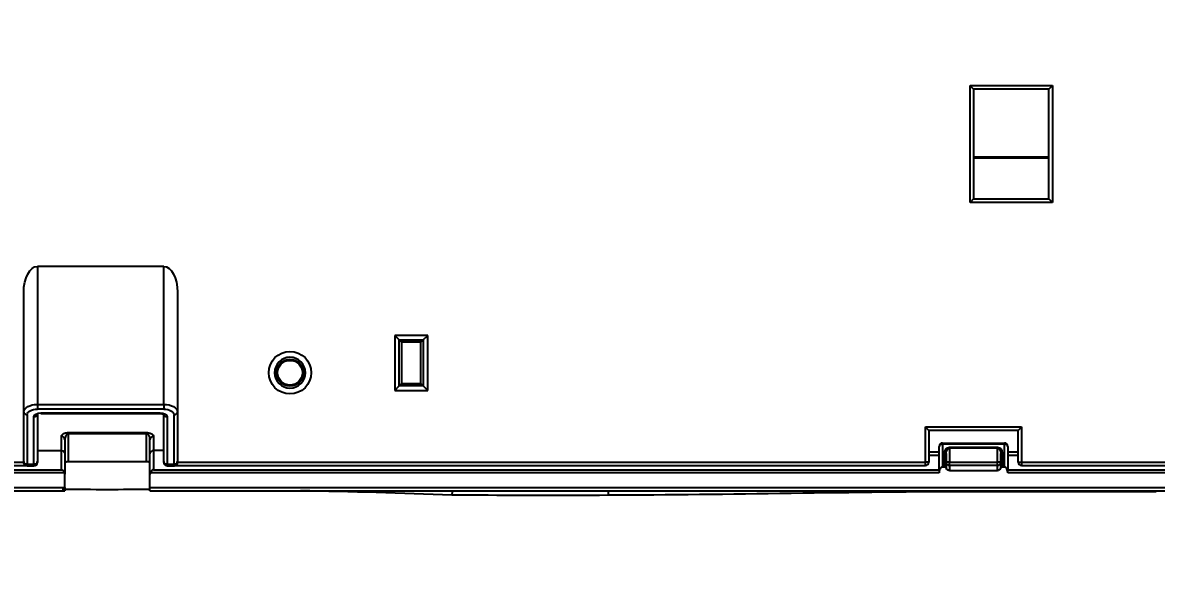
# Model space of a CAD drawing. Header units: millimetres. Extents: x 28 to 2364, y 8 to 1657.
# Drawn here: x 1858.1 to 2023.2, y 1251 to 1333.9 of the extents above; entities that cross this region are included whole.
import ezdxf

# ---------------------------------------------------------------- set-up
doc = ezdxf.new("R2010")
doc.units = ezdxf.units.MM
doc.layers.get('Defpoints').update_dxf_attribs({"linetype": 'CONTINUOUS'})
doc.layers.add('1LINE', color=7, linetype='CONTINUOUS')
doc.styles.add('Annotative', font='malgun.ttf')
doc.dimstyles.new('WOO', dxfattribs={"dimtxt": 20, "dimasz": 2, "dimexe": 1.25, "dimexo": 0.3, "dimgap": 1, "dimtad": 1, "dimdec": 1, "dimzin": 1, "dimdsep": 46, "dimtxsty": 'Annotative', "dimcen": 0, "dimclrd": 1, "dimclre": 1, "dimclrt": 2, "dimadec": 0, "dimazin": 0, "dimtfac": 1, "dimtdec": 1, "dimtofl": 0, "dimtmove": 0, "dimatfit": 3, "dimfxl": 0, "dimarcsym": 0})

# ---------------------------------------------------------------- blocks, each defined once
blk = doc.blocks.new('*D25')
at = {"layer": '1LINE', "color": 1, "lineweight": -2}
for p, q in [((1946.21, 1355.14), (2118.84, 1355.14)), ((2117.59, 1353.14), (2117.59, 896.9)), ((1870.71, 894.9), (2118.84, 894.9))]:
    blk.add_line(p, q, dxfattribs=at)
at = {"layer": '1LINE', "color": 1}
for points in [[(2117.26, 1353.14), (2117.92, 1353.14), (2117.59, 1355.14)], [(2117.26, 896.9), (2117.92, 896.9), (2117.59, 894.9)]]:
    blk.add_solid(points, dxfattribs=at)
at = {"layer": 'Defpoints', "color": 0}
for p in [(1945.91, 1355.14, 0), (1870.41, 894.9), (2117.59, 894.9)]:
    blk.add_point(p, dxfattribs=at)
at = {"layer": '1LINE', "color": 2, "insert": (2106.26, 1125.02), "char_height": 20, "attachment_point": 5, "rotation": 90, "style": 'Annotative'}
blk.add_mtext('460', dxfattribs=at)
blk = doc.blocks.new('*D26')
at = {"layer": '1LINE', "color": 1, "lineweight": -2}
for p, q in [((1946.21, 1392.74), (2190.79, 1392.74)), ((2189.54, 1390.74), (2189.54, 896.9)), ((1870.71, 894.9), (2190.79, 894.9))]:
    blk.add_line(p, q, dxfattribs=at)
at = {"layer": '1LINE', "color": 1}
for points in [[(2189.2, 1390.74), (2189.87, 1390.74), (2189.54, 1392.74)], [(2189.2, 896.9), (2189.87, 896.9), (2189.54, 894.9)]]:
    blk.add_solid(points, dxfattribs=at)
at = {"layer": 'Defpoints', "color": 0}
for p in [(1945.91, 1392.74, 0), (1870.41, 894.9), (2189.54, 894.9)]:
    blk.add_point(p, dxfattribs=at)
at = {"layer": '1LINE', "color": 2, "insert": (2178.2, 1143.82), "char_height": 20, "attachment_point": 5, "rotation": 90, "style": 'Annotative'}
blk.add_mtext('498', dxfattribs=at)

msp = doc.modelspace()

# ---------------------------------------------------------------- linework, layer by layer
at = {"layer": '1LINE'}
for p, q in [((1996.09, 1307.77), (1996.09, 1324.77)), ((1996.09, 1324.77), (2008.09, 1324.77)), ((1996.59, 1324.27), (1996.09, 1324.77)), ((2008.09, 1324.77), (2007.59, 1324.27)), ((2008.09, 1324.77), (2008.09, 1307.77)), ((1996.59, 1324.27), (1996.59, 1308.27)), ((2007.59, 1324.27), (1996.59, 1324.27)), ((2007.59, 1308.27), (2007.59, 1324.27)), ((2007.59, 1314.36), (1996.59, 1314.36)), ((2007.59, 1314.22), (1996.59, 1314.22)), ((1996.59, 1308.27), (1996.09, 1307.77)), ((1996.59, 1308.27), (2007.59, 1308.27)), ((2008.09, 1307.77), (2007.59, 1308.27)), ((2008.09, 1307.77), (1996.09, 1307.77)), ((1878.61, 1298.43), (1860.21, 1298.43)), ((1860.21, 1298.43), (1860.21, 1278.36)), ((1878.61, 1278.36), (1878.61, 1298.43)), ((1858.21, 1277.25), (1858.21, 1294.68)), ((1880.61, 1294.68), (1880.61, 1277.25)), ((1917.07, 1288.4), (1912.27, 1288.4)), ((1912.27, 1288.4), (1912.27, 1280.4)), ((1912.92, 1287.74), (1912.27, 1288.4)), ((1916.41, 1287.74), (1917.07, 1288.4)), ((1917.07, 1280.4), (1917.07, 1288.4)), ((1913.27, 1287.4), (1912.92, 1287.74)), ((1912.92, 1287.74), (1916.41, 1287.74)), ((1912.92, 1281.06), (1912.92, 1287.74)), ((1916.07, 1287.4), (1913.27, 1287.4)), ((1913.27, 1287.4), (1913.27, 1281.4)), ((1916.07, 1287.4), (1916.41, 1287.74)), ((1916.07, 1281.4), (1916.07, 1287.4)), ((1916.41, 1287.74), (1916.41, 1281.06)), ((1912.27, 1280.4), (1912.92, 1281.06)), ((1912.27, 1280.4), (1917.07, 1280.4)), ((1912.92, 1281.06), (1913.27, 1281.4)), ((1916.41, 1281.06), (1912.92, 1281.06)), ((1913.27, 1281.4), (1916.07, 1281.4)), ((1916.41, 1281.06), (1916.07, 1281.4)), ((1917.07, 1280.4), (1916.41, 1281.06)), ((1858.21, 1270.06), (1858.21, 1277.25)), ((1858.71, 1276.84), (1858.71, 1269.64)), ((1860.21, 1278.36), (1860.21, 1277.68)), ((1860.21, 1278.36), (1878.61, 1278.36)), ((1878.61, 1277.68), (1860.21, 1277.68)), ((1860.21, 1276.97), (1860.21, 1270.06)), ((1860.71, 1277.03), (1860.71, 1277.12)), ((1860.71, 1277.12), (1878.11, 1277.12)), ((1860.71, 1277.03), (1878.11, 1277.03)), ((1878.11, 1277.12), (1878.11, 1277.03)), ((1878.61, 1278.36), (1878.61, 1277.68)), ((1878.61, 1270.06), (1878.61, 1276.9)), ((1880.11, 1269.64), (1880.11, 1276.84)), ((1880.61, 1277.25), (1880.61, 1270.06)), ((1859.71, 1269.64), (1859.71, 1276.56)), ((1879.11, 1276.56), (1879.11, 1269.64)), ((1864.71, 1274.07), (1864.71, 1270.01)), ((1876.11, 1270.01), (1876.11, 1274.07)), ((1990.09, 1274.57), (1989.59, 1275.07)), ((1989.59, 1275.07), (2003.59, 1275.07)), ((1989.59, 1269.95), (1989.59, 1275.07)), ((2003.09, 1274.57), (1990.09, 1274.57)), ((1990.09, 1274.57), (1990.09, 1269.95)), ((2003.59, 1275.07), (2003.09, 1274.57)), ((2003.09, 1269.95), (2003.09, 1274.57)), ((2003.59, 1275.07), (2003.59, 1269.95)), ((1991.59, 1268.84), (1991.59, 1272.23)), ((1992.09, 1272.73), (2001.09, 1272.73)), ((1992.09, 1272.55), (1992.09, 1272.73)), ((1992.09, 1272.55), (1992.09, 1269.23)), ((2001.09, 1272.55), (1992.09, 1272.55)), ((1993.09, 1272.11), (1993.09, 1271.98)), ((1993.09, 1272.11), (2000.09, 1272.11)), ((2000.09, 1271.98), (1993.09, 1271.98)), ((1993.09, 1271.98), (1993.09, 1269.94)), ((2000.09, 1272.11), (2000.09, 1271.98)), ((2000.09, 1269.94), (2000.09, 1271.98)), ((2001.09, 1272.55), (2001.09, 1272.73)), ((2001.09, 1269.23), (2001.09, 1272.55)), ((2001.59, 1272.23), (2001.59, 1268.84)), ((1992.39, 1269.52), (1992.39, 1271.33)), ((1992.59, 1271.2), (1992.59, 1269.39)), ((2000.59, 1269.39), (2000.59, 1271.2)), ((2000.79, 1271.33), (2000.79, 1269.52)), ((1858.21, 1269.93), (1858.21, 1270.06)), ((1859.71, 1269.4), (1859.71, 1269.64)), ((1860.21, 1270.06), (1860.21, 1269.9)), ((1878.61, 1269.9), (1878.61, 1270.06)), ((1880.61, 1270.06), (1880.61, 1269.93)), ((1990.09, 1269.95), (1989.59, 1269.95)), ((1989.59, 1269.45), (1989.59, 1269.95)), ((1992.42, 1269.23), (1992.09, 1269.23)), ((1993.09, 1269.44), (1993.09, 1269.94)), ((2000.09, 1269.44), (2000.09, 1269.94)), ((2001.09, 1269.23), (2000.76, 1269.23)), ((2003.09, 1269.95), (2003.59, 1269.95)), ((2003.59, 1269.95), (2003.59, 1269.45)), ((1864.21, 1266.26), (1864.21, 1268.2)), ((1876.61, 1266.26), (1876.61, 1268.2)), ((1864.21, 1266.26), (1864.21, 1265.76)), ((1876.61, 1265.76), (1876.61, 1266.26)), ((1996.86, 1265.63), (1996.86, 1265.78))]:
    msp.add_line(p, q, dxfattribs=at)
for radius in [3.1, 1.96, 1.8]:
    msp.add_circle((1897.01, 1282.97, 0), radius, dxfattribs=at)
at = {"layer": '1LINE', "extrusion": (-6.12303e-17, 1.12478e-32, -1)}
msp.add_circle((-1897.01, 1282.97, 0), 2.24, dxfattribs=at)
for start, end in [(0, 89.9999), (270.0001, 0)]:
    msp.add_arc((-1897.01, 1282.97, 0), 1.8, start, end, dxfattribs=at)
at = {"layer": '1LINE'}
for centre, start, end in [((1992.09, 1272.23, 0), 90, 180), ((2001.09, 1272.23, 0), 0, 90), ((1858.71, 1269.9, 0), 225.8662, 269.7385), ((1859.71, 1269.9, 0), 270, 0), ((1879.11, 1269.9, 0), 180, 269.7385), ((1880.11, 1269.9, 0), 269.9423, 314.0201), ((1989.59, 1269.95, 0), 270, 0), ((2003.59, 1269.95, 0), 180, 270)]:
    msp.add_arc(centre, 0.5, start, end, dxfattribs=at)
at = {"layer": '1LINE', "extrusion": (1.0676e-27, 5.81175e-12, -1)}
for centre, major_axis, start_param, end_param in [((1860.21, 1294.68), (0, 3.76), 4.712389, 6.283185), ((1878.61, 1294.68), (0, -3.76), 3.141593, 4.712389)]:
    msp.add_ellipse(centre, major_axis=major_axis, ratio=0.532525, start_param=start_param, end_param=end_param, dxfattribs=at)
at = {"layer": '1LINE', "extrusion": (-1.0676e-27, -5.81175e-12, -1)}
for centre, major_axis, ratio, start_param, end_param in [((1860.21, 1277.25, 0), (2, 0), 0.552738, 3.141593, 4.712389), ((1860.21, 1276.84, 0), (1.5, 0), 0.559476, 3.141593, 4.712389), ((1860.71, 1276.56, 0), (1, 0), 0.559476, 3.141593, 4.712389), ((1878.11, 1276.56, 0), (1, 0), 0.559476, 4.712389, 6.283185), ((1878.61, 1277.25, 0), (2, 0), 0.552738, 4.712389, 6.283185), ((1878.61, 1276.84, 0), (1.5, 0), 0.559476, 4.712389, 6.283185), ((1993.09, 1271.33, 0), (0, 0.785), 0.89152, 4.712389, 6.283185), ((1993.09, 1271.2, 0), (0, 0.778), 0.642512, 4.712389, 6.283185), ((2000.09, 1271.33, 0), (0, 0.785), 0.89152, 0, 1.570796), ((2000.09, 1271.2, 0), (0, 0.778), 0.642512, 0, 1.570796)]:
    msp.add_ellipse(centre, major_axis=major_axis, ratio=ratio, start_param=start_param, end_param=end_param, dxfattribs=at)
at = {"layer": '1LINE'}
for centre, major_axis, ratio, start_param, end_param in [((1858.71, 1277.25), (-0.5, 0), 0.829038, 0, 1.570796), ((1859.71, 1276.97), (-0.5, 0), 0.829038, 1.570796, 3.141593), ((1879.11, 1276.97), (-0.5, 0), 0.829038, 0.194855, 1.570796), ((1880.11, 1277.25), (0.5, 0), 0.829038, 4.712389, 6.283185), ((1863.71, 1273.22), (-0.5, 0), 0.947231, 3.141593, 4.712533), ((1864.71, 1273.78), (0, 0.5), 0.000143, 5.337632, 5.953384), ((1876.11, 1273.78), (0, 0.5), 0.000143, 0.329802, 0.945553), ((1877.11, 1273.22), (0.5, 0), 0.947231, 1.570653, 3.141593), ((1992.09, 1272.23), (0.5, 0), 0.650791, 1.570796, 3.141593), ((2001.09, 1272.23), (-0.5, 0), 0.650791, 3.141593, 4.712389), ((1992.39, 1271.2), (-0.2, 0), 0.650791, 3.141593, 4.712389), ((2000.79, 1271.2), (0.2, 0), 0.650791, 1.570796, 3.141593), ((1858.71, 1270.06), (-0.5, 0), 0.829038, 0, 1.570796), ((1859.71, 1270.06), (-0.5, 0), 0.829038, 1.570796, 3.141593), ((1879.11, 1270.06), (-0.5, 0), 0.829038, 0, 1.570796), ((1880.11, 1270.06), (0.5, 0), 0.829038, 4.712389, 6.283185), ((1992.09, 1268.46), (0, -0.768), 0.650791, 3.141593, 4.830792), ((1992.39, 1269.39), (-0.2, 0), 0.650791, 3.141593, 4.712389), ((1993.09, 1269.92), (0.5, 0), 0.034899, 1.570796, 3.141593), ((1993.09, 1269.92), (0.5, 0), 0.949336, 3.141593, 4.712389), ((2000.09, 1269.92), (-0.5, 0), 0.034899, 3.141593, 4.712389), ((2000.09, 1269.92), (0.5, 0), 0.949336, 4.712389, 6.283185), ((2000.79, 1269.39), (0.2, 0), 0.650791, 1.570796, 3.141593), ((2001.09, 1268.46), (0, -0.768), 0.650791, 1.452394, 3.141593), ((1921.18, 1265.04), (-0.2, -5), 0.115552, 4.569412, 4.696818), ((1943.98, 1263.99), (-0.24, -4.99), 0.141725, 4.349421, 4.492621)]:
    msp.add_ellipse(centre, major_axis=major_axis, ratio=ratio, start_param=start_param, end_param=end_param, dxfattribs=at)
for points, knots in [([(1878.11, 1277.03), (1878.18, 1277.03), (1878.31, 1277.02), (1878.45, 1276.99), (1878.5, 1276.97), (1878.51, 1276.96)], [0, 0, 0, 0, 0.444211, 0.901227, 1, 1, 1, 1]), ([(1878.51, 1276.96), (1878.54, 1276.95), (1878.6, 1276.92), (1878.63, 1276.9), (1878.63, 1276.89), (1878.63, 1276.89)], [0, 0, 0, 0, 0.339932, 0.777623, 1, 1, 1, 1]), ([(1863.71, 1273.69), (1863.71, 1273.77), (1863.74, 1273.84), (1863.85, 1273.98), (1863.92, 1274.04), (1864.1, 1274.13), (1864.18, 1274.17), (1864.34, 1274.21), (1864.4, 1274.22), (1864.55, 1274.24), (1864.63, 1274.25), (1864.71, 1274.25)], [0, 0, 0, 0, 0.320397, 0.320397, 0.608134, 0.608134, 0.781123, 0.781123, 0.889795, 0.889795, 1, 1, 1, 1]), ([(1863.71, 1271.62), (1863.71, 1271.73), (1863.71, 1271.83), (1863.71, 1272.36), (1863.71, 1272.78), (1863.71, 1273.36), (1863.71, 1273.53), (1863.71, 1273.69)], [0, 0, 0, 0, 0.152981, 0.152981, 0.764907, 0.764907, 1, 1, 1, 1]), ([(1864.71, 1274.07), (1864.69, 1274.07), (1864.67, 1274.07), (1864.63, 1274.06), (1864.61, 1274.05), (1864.55, 1274.03), (1864.52, 1274.01), (1864.44, 1273.94), (1864.4, 1273.89), (1864.31, 1273.75), (1864.28, 1273.65), (1864.22, 1273.45), (1864.21, 1273.33), (1864.21, 1273.22)], [0, 0, 0, 0, 0.038243, 0.038243, 0.075151, 0.075151, 0.1642, 0.1642, 0.330759, 0.330759, 0.639685, 0.639685, 1, 1, 1, 1]), ([(1864.71, 1274.25), (1865.04, 1274.25), (1865.38, 1274.25), (1867.04, 1274.25), (1868.38, 1274.25), (1869.94, 1274.25), (1870.18, 1274.25), (1870.41, 1274.25)], [0, 0, 0, 0, 0.175436, 0.175436, 0.877179, 0.877179, 1, 1, 1, 1]), ([(1870.41, 1274.25), (1870.74, 1274.25), (1871.08, 1274.25), (1872.74, 1274.25), (1874.08, 1274.25), (1875.64, 1274.25), (1875.88, 1274.25), (1876.11, 1274.25)], [0, 0, 0, 0, 0.175437, 0.175437, 0.877185, 0.877185, 1, 1, 1, 1]), ([(1876.11, 1274.25), (1876.16, 1274.25), (1876.21, 1274.25), (1876.33, 1274.24), (1876.4, 1274.23), (1876.58, 1274.19), (1876.67, 1274.15), (1876.83, 1274.08), (1876.89, 1274.04), (1877.05, 1273.91), (1877.1, 1273.82), (1877.11, 1273.72), (1877.11, 1273.7), (1877.11, 1273.69)], [0, 0, 0, 0, 0.068066, 0.068066, 0.167471, 0.167471, 0.360625, 0.360625, 0.55026, 0.55026, 0.951051, 0.951051, 1, 1, 1, 1]), ([(1876.61, 1273.22), (1876.61, 1273.38), (1876.59, 1273.53), (1876.5, 1273.75), (1876.47, 1273.81), (1876.4, 1273.92), (1876.35, 1273.97), (1876.27, 1274.03), (1876.25, 1274.04), (1876.21, 1274.05), (1876.2, 1274.06), (1876.17, 1274.06), (1876.15, 1274.07), (1876.12, 1274.07), (1876.12, 1274.07), (1876.11, 1274.07)], [0, 0, 0, 0, 0.501841, 0.501841, 0.701036, 0.701036, 0.879669, 0.879669, 0.929117, 0.929117, 0.954535, 0.954535, 0.990864, 0.990864, 1, 1, 1, 1]), ([(1877.11, 1273.69), (1877.11, 1273.59), (1877.11, 1273.48), (1877.11, 1272.95), (1877.11, 1272.53), (1877.11, 1271.95), (1877.11, 1271.78), (1877.11, 1271.62)], [0, 0, 0, 0, 0.152981, 0.152981, 0.764908, 0.764908, 1, 1, 1, 1]), ([(1863.71, 1268.84), (1863.71, 1268.95), (1863.71, 1269.05), (1863.71, 1269.58), (1863.71, 1270), (1863.71, 1270.82), (1863.71, 1271.22), (1863.71, 1271.62)], [0, 0, 0, 0, 0.113092, 0.113092, 0.565461, 0.565461, 1, 1, 1, 1]), ([(1864.21, 1271.15), (1864.21, 1271.04), (1864.21, 1270.94), (1864.21, 1270.42), (1864.21, 1270), (1864.21, 1269.12), (1864.21, 1268.66), (1864.21, 1268.2)], [0, 0, 0, 0, 0.106733, 0.106733, 0.533667, 0.533667, 1, 1, 1, 1]), ([(1876.61, 1268.2), (1876.61, 1268.31), (1876.61, 1268.41), (1876.61, 1268.94), (1876.61, 1269.36), (1876.61, 1270.23), (1876.61, 1270.69), (1876.61, 1271.15)], [0, 0, 0, 0, 0.106733, 0.106733, 0.533667, 0.533667, 1, 1, 1, 1]), ([(1877.11, 1271.62), (1877.11, 1271.52), (1877.11, 1271.41), (1877.11, 1270.89), (1877.11, 1270.47), (1877.11, 1269.65), (1877.11, 1269.25), (1877.11, 1268.84)], [0, 0, 0, 0, 0.113092, 0.113092, 0.565461, 0.565461, 1, 1, 1, 1]), ([(1990.09, 1271.44), (1990.42, 1271.44), (1990.76, 1271.44), (1991.26, 1271.44), (1991.42, 1271.44), (1991.59, 1271.44)], [0, 0, 0, 0, 0.666631, 0.666631, 1, 1, 1, 1]), ([(1751.55, 1269.95), (1751.72, 1269.95), (1751.88, 1269.95), (1753.38, 1269.95), (1754.72, 1269.95), (1761.38, 1269.95), (1766.72, 1269.95), (1793.38, 1269.95), (1814.72, 1269.95), (1843.44, 1269.95), (1850.82, 1269.95), (1858.21, 1269.95)], [0, 0, 0, 0, 0.004688, 0.004688, 0.04219, 0.04219, 0.192198, 0.192198, 0.79223, 0.79223, 1, 1, 1, 1]), ([(1845, 1268.84), (1845.33, 1268.84), (1845.67, 1268.84), (1847.33, 1268.84), (1848.67, 1268.84), (1854.57, 1268.84), (1859.14, 1268.84), (1863.71, 1268.84)], [0, 0, 0, 0, 0.053449, 0.053449, 0.267243, 0.267243, 1, 1, 1, 1]), ([(1858.37, 1269.54), (1858.36, 1269.55), (1858.36, 1269.55), (1858.32, 1269.59), (1858.29, 1269.63), (1858.25, 1269.72), (1858.23, 1269.76), (1858.22, 1269.85), (1858.21, 1269.89), (1858.21, 1269.93)], [0, 0, 0, 0, 0.057822, 0.057822, 0.438131, 0.438131, 0.747964, 0.747964, 1, 1, 1, 1]), ([(1858.71, 1269.64), (1858.71, 1269.55), (1858.71, 1269.49), (1858.71, 1269.42), (1858.71, 1269.4), (1858.71, 1269.4)], [0, 0, 0, 0, 0.569581, 0.569581, 1, 1, 1, 1]), ([(1863.71, 1268.84), (1863.71, 1268.84), (1863.71, 1268.84), (1863.74, 1268.84), (1863.77, 1268.82), (1863.86, 1268.78), (1863.93, 1268.74), (1864.04, 1268.63), (1864.08, 1268.58), (1864.14, 1268.48), (1864.17, 1268.42), (1864.19, 1268.37)], [0, 0, 0, 0, 0.005667, 0.005667, 0.141948, 0.141948, 0.512393, 0.512393, 0.783746, 0.783746, 1, 1, 1, 1]), ([(1864.71, 1270.01), (1864.67, 1270.01), (1864.63, 1270.01), (1864.56, 1270), (1864.52, 1269.99), (1864.44, 1269.97), (1864.4, 1269.95), (1864.32, 1269.91), (1864.28, 1269.88), (1864.22, 1269.81), (1864.21, 1269.78), (1864.21, 1269.74)], [0, 0, 0, 0, 0.111287, 0.111287, 0.221091, 0.221091, 0.394914, 0.394914, 0.681771, 0.681771, 1, 1, 1, 1]), ([(1876.61, 1269.74), (1876.61, 1269.79), (1876.59, 1269.84), (1876.5, 1269.91), (1876.47, 1269.93), (1876.4, 1269.96), (1876.36, 1269.98), (1876.28, 1270), (1876.25, 1270), (1876.18, 1270.01), (1876.14, 1270.01), (1876.11, 1270.01)], [0, 0, 0, 0, 0.446455, 0.446455, 0.638544, 0.638544, 0.80178, 0.80178, 0.908988, 0.908988, 1, 1, 1, 1]), ([(1877.11, 1268.84), (1877.11, 1268.84), (1877.11, 1268.84), (1877.08, 1268.84), (1877.06, 1268.82), (1876.96, 1268.78), (1876.89, 1268.74), (1876.79, 1268.63), (1876.74, 1268.58), (1876.68, 1268.48), (1876.65, 1268.42), (1876.64, 1268.37)], [0, 0, 0, 0, 0.005667, 0.005667, 0.141948, 0.141948, 0.512393, 0.512393, 0.783746, 0.783746, 1, 1, 1, 1]), ([(1877.11, 1268.84), (1877.44, 1268.84), (1877.78, 1268.84), (1879.44, 1268.84), (1880.78, 1268.84), (1887.44, 1268.84), (1892.78, 1268.84), (1919.44, 1268.84), (1940.78, 1268.84), (1971.94, 1268.84), (1981.76, 1268.84), (1991.59, 1268.84)], [0, 0, 0, 0, 0.008735, 0.008735, 0.043676, 0.043676, 0.18344, 0.18344, 0.742497, 0.742497, 1, 1, 1, 1]), ([(1879.11, 1269.64), (1879.11, 1269.55), (1879.11, 1269.49), (1879.11, 1269.42), (1879.11, 1269.4), (1879.11, 1269.4)], [0, 0, 0, 0, 0.569581, 0.569581, 1, 1, 1, 1]), ([(1880.11, 1269.4), (1880.11, 1269.4), (1880.11, 1269.4), (1880.11, 1269.41), (1880.11, 1269.44), (1880.11, 1269.53), (1880.11, 1269.58), (1880.11, 1269.64)], [0, 0, 0, 0, 0.026578, 0.026578, 0.598129, 0.598129, 1, 1, 1, 1]), ([(1880.61, 1269.93), (1880.61, 1269.88), (1880.6, 1269.83), (1880.58, 1269.75), (1880.57, 1269.71), (1880.53, 1269.63), (1880.51, 1269.6), (1880.47, 1269.56), (1880.47, 1269.55), (1880.46, 1269.54)], [0, 0, 0, 0, 0.287776, 0.287776, 0.573208, 0.573208, 0.893113, 0.893113, 1, 1, 1, 1]), ([(1880.61, 1269.95), (1880.94, 1269.95), (1881.28, 1269.95), (1882.94, 1269.95), (1884.28, 1269.95), (1890.94, 1269.95), (1896.28, 1269.95), (1922.94, 1269.95), (1944.28, 1269.95), (1973.6, 1269.95), (1981.6, 1269.95), (1989.59, 1269.95)], [0, 0, 0, 0, 0.009176, 0.009176, 0.045881, 0.045881, 0.192698, 0.192698, 0.77997, 0.77997, 1, 1, 1, 1]), ([(1991.59, 1268.84), (1991.59, 1268.82), (1991.59, 1268.79), (1991.59, 1268.72), (1991.59, 1268.67), (1991.59, 1268.58), (1991.59, 1268.52), (1991.59, 1268.44), (1991.59, 1268.4), (1991.59, 1268.37)], [0, 0, 0, 0, 0.278808, 0.278808, 0.55767, 0.55767, 0.835228, 0.835228, 1, 1, 1, 1]), ([(1992.64, 1269.03), (1992.61, 1269.08), (1992.58, 1269.13), (1992.53, 1269.19), (1992.51, 1269.2), (1992.47, 1269.22), (1992.45, 1269.23), (1992.43, 1269.23), (1992.42, 1269.23), (1992.42, 1269.23)], [0, 0, 0, 0, 0.542348, 0.542348, 0.747765, 0.747765, 0.956782, 0.956782, 1, 1, 1, 1]), ([(1992.59, 1269.39), (1992.59, 1269.3), (1992.6, 1269.21), (1992.62, 1269.09), (1992.63, 1269.06), (1992.64, 1269.03)], [0, 0, 0, 0, 0.741902, 0.741902, 1, 1, 1, 1]), ([(1993.09, 1268.73), (1993.04, 1268.73), (1992.98, 1268.74), (1992.88, 1268.78), (1992.83, 1268.8), (1992.75, 1268.87), (1992.71, 1268.91), (1992.66, 1268.98), (1992.65, 1269.01), (1992.64, 1269.03)], [0, 0, 0, 0, 0.282395, 0.282395, 0.564398, 0.564398, 0.852466, 0.852466, 1, 1, 1, 1]), ([(1993.09, 1269.94), (1993.42, 1269.94), (1993.76, 1269.94), (1995.42, 1269.94), (1996.76, 1269.94), (1998.76, 1269.94), (1999.42, 1269.94), (2000.09, 1269.94)], [0, 0, 0, 0, 0.142857, 0.142857, 0.714286, 0.714286, 1, 1, 1, 1]), ([(2000.09, 1269.44), (1999.76, 1269.44), (1999.42, 1269.44), (1997.76, 1269.44), (1996.42, 1269.44), (1994.42, 1269.44), (1993.76, 1269.44), (1993.09, 1269.44)], [0, 0, 0, 0, 0.142857, 0.142857, 0.714286, 0.714286, 1, 1, 1, 1]), ([(1993.09, 1269.44), (1993.09, 1269.34), (1993.09, 1269.23), (1993.09, 1269), (1993.09, 1268.86), (1993.09, 1268.73)], [0, 0, 0, 0, 0.440625, 0.440625, 1, 1, 1, 1]), ([(2000.09, 1268.73), (2000.09, 1268.84), (2000.09, 1268.94), (2000.09, 1269.18), (2000.09, 1269.31), (2000.09, 1269.44)], [0, 0, 0, 0, 0.440625, 0.440625, 1, 1, 1, 1]), ([(2000.54, 1269.03), (2000.52, 1268.98), (2000.49, 1268.93), (2000.41, 1268.84), (2000.36, 1268.81), (2000.25, 1268.76), (2000.2, 1268.74), (2000.13, 1268.73), (2000.11, 1268.73), (2000.09, 1268.73)], [0, 0, 0, 0, 0.305679, 0.305679, 0.612161, 0.612161, 0.906749, 0.906749, 1, 1, 1, 1]), ([(2000.54, 1269.03), (2000.56, 1269.1), (2000.57, 1269.16), (2000.59, 1269.28), (2000.59, 1269.33), (2000.59, 1269.39)], [0, 0, 0, 0, 0.529956, 0.529956, 1, 1, 1, 1]), ([(2000.76, 1269.23), (2000.74, 1269.23), (2000.72, 1269.22), (2000.69, 1269.21), (2000.67, 1269.2), (2000.62, 1269.16), (2000.6, 1269.13), (2000.56, 1269.08), (2000.55, 1269.06), (2000.54, 1269.03)], [0, 0, 0, 0, 0.180737, 0.180737, 0.404644, 0.404644, 0.760923, 0.760923, 1, 1, 1, 1]), ([(2000.79, 1269.52), (2000.79, 1269.45), (2000.78, 1269.38), (2000.77, 1269.29), (2000.77, 1269.26), (2000.76, 1269.23)], [0, 0, 0, 0, 0.706771, 0.706771, 1, 1, 1, 1]), ([(2001.59, 1268.84), (2001.92, 1268.84), (2002.26, 1268.84), (2003.92, 1268.84), (2005.26, 1268.84), (2011.92, 1268.84), (2017.26, 1268.84), (2036.3, 1268.84), (2050.02, 1268.84), (2063.74, 1268.84), (2063.75, 1268.84), (2063.75, 1268.84)], [0, 0, 0, 0, 0.016086, 0.016086, 0.080431, 0.080431, 0.337809, 0.337809, 0.999657, 0.999657, 1, 1, 1, 1]), ([(2001.59, 1268.37), (2001.59, 1268.42), (2001.59, 1268.48), (2001.59, 1268.58), (2001.59, 1268.63), (2001.59, 1268.72), (2001.59, 1268.76), (2001.59, 1268.81), (2001.59, 1268.82), (2001.59, 1268.84)], [0, 0, 0, 0, 0.273677, 0.273677, 0.546653, 0.546653, 0.82569, 0.82569, 1, 1, 1, 1]), ([(2003.59, 1269.95), (2003.76, 1269.95), (2003.92, 1269.95), (2005.42, 1269.95), (2006.76, 1269.95), (2013.42, 1269.95), (2018.76, 1269.95), (2036.98, 1269.95), (2049.87, 1269.95), (2062.76, 1269.95)], [0, 0, 0, 0, 0.00845, 0.00845, 0.076048, 0.076048, 0.346439, 0.346439, 1, 1, 1, 1]), ([(1864.19, 1268.37), (1863.86, 1268.37), (1863.54, 1268.37), (1861.88, 1268.37), (1860.54, 1268.37), (1854.47, 1268.37), (1849.74, 1268.37), (1845, 1268.37)], [0, 0, 0, 0, 0.050806, 0.050806, 0.259311, 0.259311, 1, 1, 1, 1]), ([(1991.59, 1268.37), (1991.26, 1268.37), (1990.93, 1268.37), (1989.26, 1268.37), (1987.93, 1268.37), (1981.26, 1268.37), (1975.93, 1268.37), (1949.26, 1268.37), (1927.93, 1268.37), (1896.61, 1268.37), (1886.62, 1268.37), (1876.64, 1268.37)], [0, 0, 0, 0, 0.008699, 0.008699, 0.043495, 0.043495, 0.182677, 0.182677, 0.739409, 0.739409, 1, 1, 1, 1]), ([(2064.21, 1268.37), (2063.88, 1268.37), (2063.55, 1268.37), (2061.88, 1268.37), (2060.55, 1268.37), (2053.88, 1268.37), (2048.55, 1268.37), (2029.34, 1268.37), (2015.46, 1268.37), (2001.59, 1268.37)], [0, 0, 0, 0, 0.015967, 0.015967, 0.079836, 0.079836, 0.335309, 0.335309, 1, 1, 1, 1]), ([(1845.7, 1266.26), (1846.03, 1266.26), (1846.37, 1266.26), (1848.03, 1266.26), (1849.37, 1266.26), (1855.2, 1266.26), (1859.71, 1266.26), (1864.21, 1266.26)], [0, 0, 0, 0, 0.054026, 0.054026, 0.270131, 0.270131, 1, 1, 1, 1]), ([(1876.61, 1266.26), (1876.94, 1266.26), (1877.28, 1266.26), (1878.94, 1266.26), (1880.28, 1266.26), (1886.94, 1266.26), (1892.28, 1266.26), (1918.94, 1266.26), (1940.28, 1266.26), (1969.77, 1266.26), (1977.93, 1266.26), (1986.42, 1266.26), (1986.76, 1266.26), (1988.42, 1266.26), (1989.76, 1266.26), (1996.09, 1266.26), (2001.09, 1266.26), (2006.42, 1266.26), (2006.76, 1266.26), (2008.42, 1266.26), (2009.76, 1266.26), (2016.42, 1266.26), (2021.76, 1266.26), (2039.31, 1266.26), (2051.53, 1266.26), (2063.74, 1266.26)], [0, 0, 0, 0, 0.005344, 0.005344, 0.026719, 0.026719, 0.11222, 0.11222, 0.454224, 0.454224, 0.585032, 0.585032, 0.590376, 0.590376, 0.611752, 0.611752, 0.691909, 0.691909, 0.697252, 0.697252, 0.718628, 0.718628, 0.804129, 0.804129, 1, 1, 1, 1]), ([(1943.34, 1265.12), (1936.69, 1265.07), (1930.06, 1265.09), (1922.47, 1265.14), (1921.54, 1265.14), (1920.61, 1265.15)], [0, 0, 0, 0, 0.877127, 0.877127, 1, 1, 1, 1]), ([(1870.41, 897.55), (1860.91, 897.56), (1851.4, 898.49), (1832.98, 902.04), (1824.02, 904.65), (1806.63, 911.63), (1798.13, 916.09), (1782.49, 926.48), (1775.26, 932.42), (1761.53, 945.24), (1755, 952.14), (1743, 966.55), (1737.5, 974.1), (1727.45, 989.85), (1722.89, 998.08), (1714.87, 1015.19), (1711.5, 1023.94), (1702.28, 1050.44), (1697.18, 1068.42), (1691.13, 1095.87), (1689.37, 1105.11), (1686.45, 1123.7), (1685.34, 1133.04), (1683.14, 1151.73), (1682, 1161.07), (1680.04, 1179.77), (1679.2, 1189.13), (1676.97, 1217.25), (1675.94, 1236.02), (1675.34, 1254.84)], [0, 0, 0, 0, 0.0625, 0.0625, 0.125, 0.125, 0.1875, 0.1875, 0.25, 0.25, 0.3125, 0.3125, 0.375, 0.375, 0.4375, 0.4375, 0.5, 0.5, 0.625, 0.625, 0.6875, 0.6875, 0.75, 0.75, 0.8125, 0.8125, 0.875, 0.875, 1, 1, 1, 1]), ([(1676.33, 1254.87), (1676.92, 1236.13), (1677.94, 1217.44), (1680.16, 1189.46), (1680.99, 1180.14), (1682.94, 1161.53), (1684.07, 1152.24), (1686.25, 1133.65), (1687.36, 1124.36), (1690.24, 1105.84), (1691.98, 1096.61), (1697.99, 1069.23), (1703.05, 1051.29), (1712.21, 1024.85), (1715.55, 1016.12), (1723.5, 999.05), (1728.02, 990.82), (1738.01, 975.08), (1743.48, 967.54), (1755.42, 953.15), (1761.91, 946.25), (1775.59, 933.44), (1782.78, 927.5), (1798.35, 917.1), (1806.82, 912.64), (1824.15, 905.65), (1833.08, 903.03), (1851.45, 899.48), (1860.94, 898.55), (1870.41, 898.54)], [0, 0, 0, 0, 0.125, 0.125, 0.1875, 0.1875, 0.25, 0.25, 0.3125, 0.3125, 0.375, 0.375, 0.5, 0.5, 0.5625, 0.5625, 0.625, 0.625, 0.6875, 0.6875, 0.75, 0.75, 0.8125, 0.8125, 0.875, 0.875, 0.9375, 0.9375, 1, 1, 1, 1]), ([(1870.41, 898.78), (1860.94, 898.79), (1851.46, 899.71), (1833.11, 903.26), (1824.19, 905.87), (1806.88, 912.85), (1798.42, 917.31), (1782.85, 927.71), (1775.67, 933.66), (1762.02, 946.46), (1755.53, 953.35), (1743.59, 967.75), (1738.12, 975.29), (1728.15, 991.03), (1723.64, 999.25), (1715.71, 1016.33), (1712.38, 1025.05), (1703.23, 1051.47), (1698.17, 1069.39), (1692.18, 1096.72), (1690.45, 1105.92), (1687.57, 1124.45), (1686.46, 1133.76), (1684.27, 1152.39), (1683.14, 1161.7), (1681.19, 1180.35), (1680.35, 1189.68), (1678.13, 1217.72), (1677.1, 1236.45), (1676.52, 1255.21)], [0, 0, 0, 0, 0.0625, 0.0625, 0.125, 0.125, 0.1875, 0.1875, 0.25, 0.25, 0.3125, 0.3125, 0.375, 0.375, 0.4375, 0.4375, 0.5, 0.5, 0.625, 0.625, 0.6875, 0.6875, 0.75, 0.75, 0.8125, 0.8125, 0.875, 0.875, 1, 1, 1, 1]), ([(1677.31, 1255.23), (1677.89, 1236.54), (1678.91, 1217.88), (1681.12, 1189.96), (1681.95, 1180.66), (1683.89, 1162.09), (1685.02, 1152.82), (1687.2, 1134.27), (1688.29, 1124.99), (1691.14, 1106.5), (1692.87, 1097.32), (1698.82, 1070.04), (1703.85, 1052.16), (1712.94, 1025.79), (1716.25, 1017.08), (1724.13, 1000.02), (1728.61, 991.81), (1738.53, 976.08), (1743.98, 968.55), (1755.86, 954.16), (1762.32, 947.27), (1775.93, 934.48), (1783.09, 928.53), (1798.6, 918.12), (1807.03, 913.65), (1824.29, 906.67), (1833.19, 904.06), (1851.5, 900.5), (1860.97, 899.58), (1870.41, 899.57)], [0, 0, 0, 0, 0.125, 0.125, 0.1875, 0.1875, 0.25, 0.25, 0.3125, 0.3125, 0.375, 0.375, 0.5, 0.5, 0.5625, 0.5625, 0.625, 0.625, 0.6875, 0.6875, 0.75, 0.75, 0.8125, 0.8125, 0.875, 0.875, 0.9375, 0.9375, 1, 1, 1, 1]), ([(1678.75, 1254.88), (1679.33, 1236.41), (1680.34, 1217.97), (1682.51, 1190.35), (1683.34, 1181.15), (1685.21, 1162.77), (1686.35, 1153.61), (1688.51, 1135.29), (1689.57, 1126.13), (1692.32, 1107.94), (1693.99, 1098.92), (1699.77, 1072.05), (1704.67, 1054.39), (1713.54, 1028.26), (1716.74, 1019.6), (1724.39, 1002.6), (1728.84, 994.25), (1738.66, 978.36), (1744.06, 970.76), (1755.85, 956.24), (1762.28, 949.31), (1775.8, 936.43), (1782.9, 930.42), (1798.29, 919.89), (1806.7, 915.35), (1824.05, 908.2), (1833, 905.52), (1851.44, 901.89), (1860.94, 900.95), (1870.41, 900.94)], [0, 0, 0, 0, 0.125, 0.125, 0.1875, 0.1875, 0.25, 0.25, 0.3125, 0.3125, 0.375, 0.375, 0.5, 0.5, 0.5625, 0.5625, 0.625, 0.625, 0.6875, 0.6875, 0.75, 0.75, 0.8125, 0.8125, 0.875, 0.875, 0.9375, 0.9375, 1, 1, 1, 1]), ([(1870.41, 899.57), (1879.86, 899.58), (1889.32, 900.5), (1907.63, 904.06), (1916.53, 906.67), (1933.79, 913.65), (1942.22, 918.12), (1957.74, 928.53), (1964.9, 934.48), (1978.5, 947.27), (1984.96, 954.16), (1996.84, 968.55), (2002.29, 976.08), (2012.21, 991.81), (2016.69, 1000.02), (2024.57, 1017.08), (2027.88, 1025.79), (2036.97, 1052.16), (2042, 1070.04), (2047.96, 1097.32), (2049.68, 1106.5), (2052.53, 1124.99), (2053.63, 1134.27), (2055.81, 1152.82), (2056.93, 1162.09), (2058.88, 1180.66), (2059.71, 1189.96), (2061.91, 1217.88), (2062.94, 1236.54), (2063.51, 1255.23)], [0, 0, 0, 0, 0.0625, 0.0625, 0.125, 0.125, 0.1875, 0.1875, 0.25, 0.25, 0.3125, 0.3125, 0.375, 0.375, 0.4375, 0.4375, 0.5, 0.5, 0.625, 0.625, 0.6875, 0.6875, 0.75, 0.75, 0.8125, 0.8125, 0.875, 0.875, 1, 1, 1, 1]), ([(2064.3, 1255.21), (2063.72, 1236.46), (2062.69, 1217.76), (2060.48, 1189.76), (2059.65, 1180.44), (2057.69, 1161.81), (2056.56, 1152.52), (2054.38, 1133.92), (2053.28, 1124.62), (2050.41, 1106.08), (2048.67, 1096.88), (2042.69, 1069.53), (2037.63, 1051.6), (2028.49, 1025.16), (2025.16, 1016.43), (2017.23, 999.34), (2012.72, 991.12), (2002.75, 975.37), (1997.28, 967.82), (1985.35, 953.41), (1978.86, 946.51), (1965.2, 933.7), (1958.01, 927.75), (1942.44, 917.33), (1933.98, 912.87), (1916.67, 905.88), (1907.74, 903.27), (1889.38, 899.71), (1879.88, 898.79), (1870.41, 898.78)], [0, 0, 0, 0, 0.125, 0.125, 0.1875, 0.1875, 0.25, 0.25, 0.3125, 0.3125, 0.375, 0.375, 0.5, 0.5, 0.5625, 0.5625, 0.625, 0.625, 0.6875, 0.6875, 0.75, 0.75, 0.8125, 0.8125, 0.875, 0.875, 0.9375, 0.9375, 1, 1, 1, 1]), ([(2062.07, 1254.88), (2061.49, 1236.41), (2060.48, 1217.97), (2058.31, 1190.35), (2057.48, 1181.15), (2055.61, 1162.77), (2054.48, 1153.61), (2052.31, 1135.29), (2051.25, 1126.13), (2048.51, 1107.94), (2046.83, 1098.92), (2041.05, 1072.05), (2036.15, 1054.39), (2027.28, 1028.26), (2024.08, 1019.6), (2016.44, 1002.6), (2011.98, 994.25), (2002.16, 978.36), (1996.77, 970.76), (1984.97, 956.24), (1978.54, 949.31), (1965.02, 936.43), (1957.92, 930.42), (1942.53, 919.89), (1934.12, 915.35), (1916.78, 908.2), (1907.82, 905.52), (1889.38, 901.89), (1879.89, 900.95), (1870.41, 900.94)], [0, 0, 0, 0, 0.125, 0.125, 0.1875, 0.1875, 0.25, 0.25, 0.3125, 0.3125, 0.375, 0.375, 0.5, 0.5, 0.5625, 0.5625, 0.625, 0.625, 0.6875, 0.6875, 0.75, 0.75, 0.8125, 0.8125, 0.875, 0.875, 0.9375, 0.9375, 1, 1, 1, 1]), ([(1870.41, 900.44), (1879.47, 900.45), (1888.47, 901.29), (1906.35, 904.65), (1915.26, 907.17), (1932.8, 914.15), (1941.05, 918.47), (1956.54, 928.73), (1963.82, 934.73), (1984.37, 953.96), (1996.2, 968.22), (2011.14, 991.77), (2015.69, 1000.05), (2023.59, 1017.06), (2026.9, 1025.76), (2036, 1052.12), (2041.05, 1070.01), (2047.03, 1097.34), (2048.77, 1106.55), (2051.61, 1125.02), (2052.69, 1134.27), (2054.87, 1152.78), (2056.02, 1162.03), (2057.92, 1180.56), (2058.76, 1189.83), (2060.96, 1217.67), (2061.98, 1236.25), (2062.56, 1254.87)], [0, 0, 0, 0, 0.0625, 0.0625, 0.125, 0.125, 0.1875, 0.1875, 0.25, 0.25, 0.375, 0.375, 0.4375, 0.4375, 0.5, 0.5, 0.625, 0.625, 0.6875, 0.6875, 0.75, 0.75, 0.8125, 0.8125, 0.875, 0.875, 1, 1, 1, 1]), ([(2064.5, 1254.87), (2063.9, 1236.13), (2062.88, 1217.44), (2060.67, 1189.46), (2059.83, 1180.14), (2057.88, 1161.53), (2056.75, 1152.24), (2054.57, 1133.65), (2053.46, 1124.36), (2050.58, 1105.84), (2048.84, 1096.61), (2042.84, 1069.23), (2037.77, 1051.29), (2028.61, 1024.85), (2025.27, 1016.12), (2017.32, 999.05), (2012.8, 990.82), (2002.81, 975.08), (1997.34, 967.54), (1985.4, 953.15), (1978.91, 946.25), (1965.24, 933.44), (1958.04, 927.5), (1942.47, 917.1), (1934, 912.64), (1916.67, 905.65), (1907.74, 903.03), (1889.37, 899.48), (1879.88, 898.55), (1870.41, 898.54)], [0, 0, 0, 0, 0.125, 0.125, 0.1875, 0.1875, 0.25, 0.25, 0.3125, 0.3125, 0.375, 0.375, 0.5, 0.5, 0.5625, 0.5625, 0.625, 0.625, 0.6875, 0.6875, 0.75, 0.75, 0.8125, 0.8125, 0.875, 0.875, 0.9375, 0.9375, 1, 1, 1, 1]), ([(1870.41, 897.55), (1879.91, 897.56), (1889.42, 898.49), (1907.84, 902.04), (1916.8, 904.65), (1934.19, 911.63), (1942.69, 916.09), (1958.33, 926.48), (1965.56, 932.42), (1979.29, 945.24), (1985.82, 952.14), (1997.82, 966.55), (2003.33, 974.1), (2013.38, 989.85), (2017.93, 998.08), (2025.95, 1015.19), (2029.32, 1023.94), (2038.54, 1050.44), (2043.64, 1068.42), (2049.7, 1095.87), (2051.45, 1105.11), (2054.37, 1123.7), (2055.49, 1133.04), (2057.68, 1151.73), (2058.82, 1161.07), (2060.78, 1179.77), (2061.63, 1189.13), (2063.85, 1217.25), (2064.88, 1236.02), (2065.48, 1254.84)], [0, 0, 0, 0, 0.0625, 0.0625, 0.125, 0.125, 0.1875, 0.1875, 0.25, 0.25, 0.3125, 0.3125, 0.375, 0.375, 0.4375, 0.4375, 0.5, 0.5, 0.625, 0.625, 0.6875, 0.6875, 0.75, 0.75, 0.8125, 0.8125, 0.875, 0.875, 1, 1, 1, 1])]:
    msp.add_open_spline(points, degree=3, knots=knots, dxfattribs=at)
for points, degree in [([(1870.41, 1274.07), (1868.51, 1274.07), (1866.61, 1274.07), (1864.71, 1274.07)], 3), ([(1876.11, 1274.07), (1874.21, 1274.07), (1872.31, 1274.07), (1870.41, 1274.07)], 3), ([(1864.21, 1273.22), (1864.21, 1272.52), (1864.21, 1271.83), (1864.21, 1271.15)], 3), ([(1876.61, 1271.15), (1876.61, 1271.83), (1876.61, 1272.52), (1876.61, 1273.22)], 3), ([(1860.18, 1271.62), (1861.36, 1271.62), (1862.53, 1271.62), (1863.71, 1271.62)], 3), ([(1863.71, 1271.62), (1863.97, 1271.62), (1864.21, 1271.4), (1864.21, 1271.15)], 3), ([(1877.11, 1271.62), (1876.85, 1271.62), (1876.61, 1271.4), (1876.61, 1271.15)], 3), ([(1878.61, 1271.62), (1878.11, 1271.62), (1877.61, 1271.62), (1877.11, 1271.62)], 3), ([(1990.09, 1270.94), (1991.59, 1270.94)], 1), ([(2001.59, 1271.44), (2002.09, 1271.44), (2002.59, 1271.44), (2003.09, 1271.44)], 3), ([(2001.59, 1270.94), (2003.09, 1270.94)], 1), ([(1751.55, 1269.45), (1858.51, 1269.45)], 1), ([(1858.71, 1269.64), (1859.04, 1269.64), (1859.38, 1269.64), (1859.71, 1269.64)], 3), ([(1858.71, 1269.4), (1859.71, 1269.4)], 1), ([(1870.41, 1270.01), (1868.51, 1270.01), (1866.61, 1270.01), (1864.71, 1270.01)], 3), ([(1876.11, 1270.01), (1874.21, 1270.01), (1872.31, 1270.01), (1870.41, 1270.01)], 3), ([(1879.11, 1269.64), (1879.44, 1269.64), (1879.78, 1269.64), (1880.11, 1269.64)], 3), ([(1879.11, 1269.4), (1880.11, 1269.4)], 1), ([(1880.32, 1269.45), (1989.59, 1269.45)], 1), ([(1992.42, 1269.23), (1992.4, 1269.33), (1992.39, 1269.42), (1992.39, 1269.52)], 3), ([(1993.09, 1268.73), (1995.42, 1268.73), (1997.76, 1268.73), (2000.09, 1268.73)], 3), ([(2003.59, 1269.45), (2062.76, 1269.45)], 1), ([(1864.21, 1268.2), (1864.21, 1268.26), (1864.2, 1268.32), (1864.19, 1268.37)], 3), ([(1876.64, 1268.37), (1876.62, 1268.32), (1876.61, 1268.26), (1876.61, 1268.2)], 3), ([(1845.7, 1265.76), (1864.21, 1265.76)], 1), ([(1870.41, 1265.92), (1868.21, 1265.94), (1866.01, 1265.95), (1863.82, 1265.95)], 3), ([(1876.61, 1265.95), (1874.55, 1265.95), (1872.48, 1265.94), (1870.41, 1265.92)], 3), ([(1876.61, 1265.76), (1970.18, 1265.76), (2063.74, 1265.76)], 2), ([(1920.61, 1265.15), (1913.27, 1265.43), (1905.91, 1265.64), (1898.54, 1265.77)], 3), ([(1996.86, 1265.63), (1978.98, 1265.63), (1961.08, 1265.15), (1943.34, 1265.12)], 3), ([(2023.23, 1265.63), (2014.44, 1265.63), (2005.65, 1265.63), (1996.86, 1265.63)], 3)]:
    msp.add_open_spline(points, degree=degree, dxfattribs=at)

# ---------------------------------------------------------------- dimensions: what is measured, and where the dimension line sits
dim = msp.add_linear_dim(base=(2189.54, 894.9), p1=(1945.91, 1392.74, 0), p2=(1870.41, 894.9), angle=90, dimstyle='WOO', override={"dimdec": 0}, dxfattribs=at)
dim.commit()
dim.dimension.update_dxf_attribs({"geometry": '*D26', "text_midpoint": (2189.54, 1143.82), "dimtype": 160})
dim = msp.add_linear_dim(base=(2117.59, 894.9), p1=(1945.91, 1355.14, 0), p2=(1870.41, 894.9), angle=90, dimstyle='WOO', override={"dimdec": 0}, dxfattribs=at)
dim.commit()
dim.dimension.update_dxf_attribs({"geometry": '*D25', "text_midpoint": (2106.26, 1125.02)})

doc.saveas('drawing.dxf')
